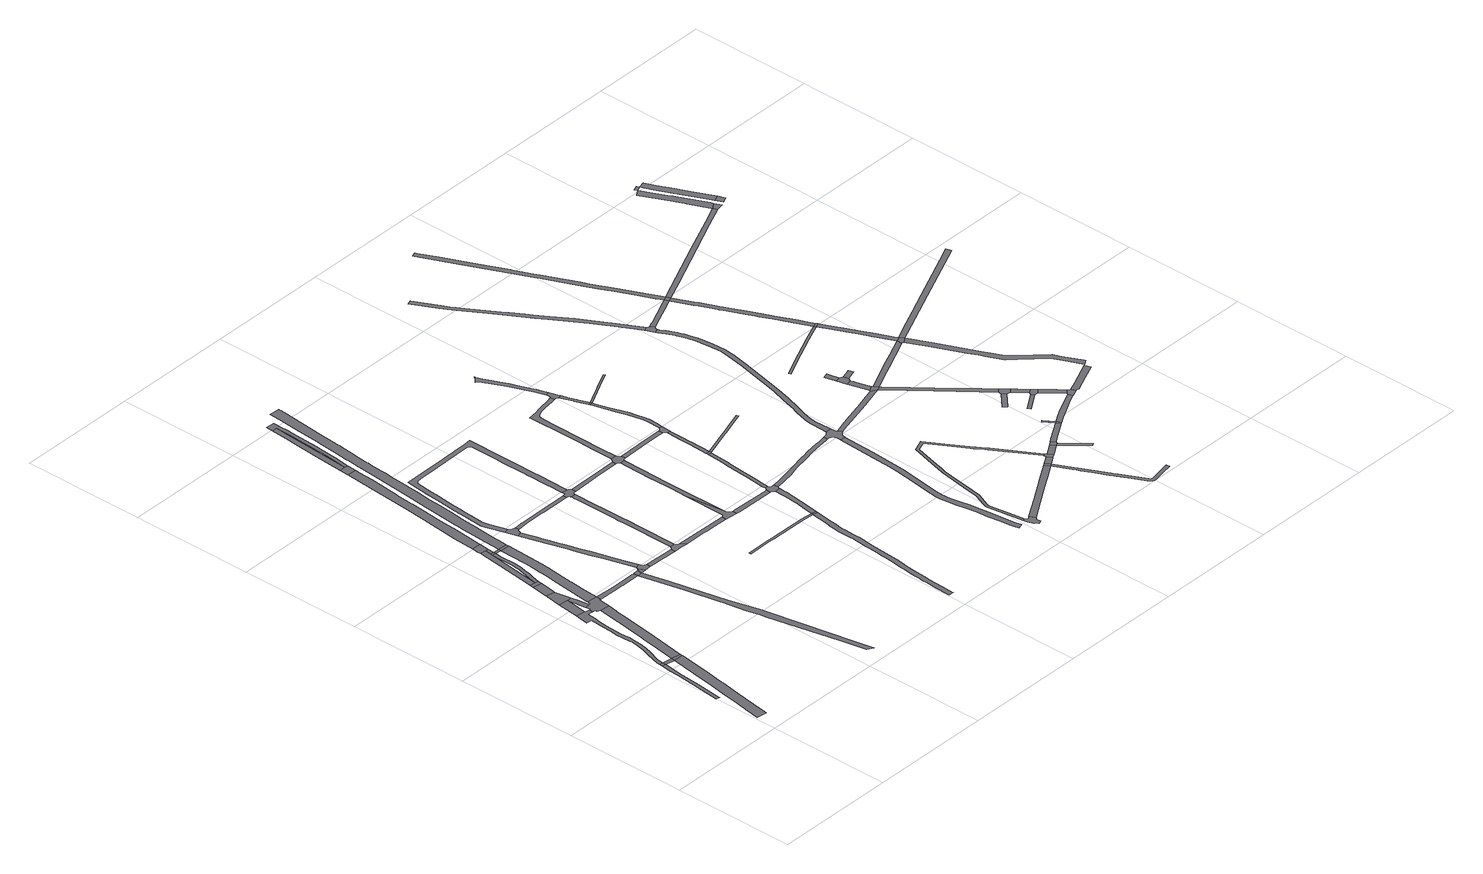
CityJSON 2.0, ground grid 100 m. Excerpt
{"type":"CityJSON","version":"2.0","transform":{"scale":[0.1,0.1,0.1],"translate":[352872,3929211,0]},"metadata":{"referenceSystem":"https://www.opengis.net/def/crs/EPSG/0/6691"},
"CityObjects":{
"road1":{"type":"Road","geometry":[{"type":"MultiSurface","lod":"1","boundaries":[[[0,1,2,3,4,5,6,7,8,9,10]]]}]},
"road2":{"type":"Road","attributes":{"RoadStructureAttribute.sectionType":"1"},"geometry":[{"type":"MultiSurface","lod":"1","boundaries":[[[11,12,13,14,15,16,17,18,19,20,21,22,23,24,25,26,27,28,29]]]}]},
"road3":{"type":"Road","geometry":[{"type":"MultiSurface","lod":"1","boundaries":[[[30,0,10,31]]]}]},
"road4":{"type":"Road","geometry":[{"type":"MultiSurface","lod":"1","boundaries":[[[32,33,34,31,10,35,36,29]]]}]},
"road5":{"type":"Road","geometry":[{"type":"MultiSurface","lod":"1","boundaries":[[[28,37,32,29]]]}]},
"road6":{"type":"Road","attributes":{"RoadStructureAttribute.sectionType":"1"},"geometry":[{"type":"MultiSurface","lod":"1","boundaries":[[[38,39,40,41,42,43,44,45,46,47,48,49,50,51,52,53,54,55,30,31,56,57,58,59,60,61,62,63,64,65,66,67,68]]]}]},
"road7":{"type":"Road","attributes":{"RoadStructureAttribute.sectionType":"1"},"geometry":[{"type":"MultiSurface","lod":"1","boundaries":[[[69,70,71,72,73,74,75,76,77,32,37,78,79,80,81,82,83,84,85,86,87,88,89]]]}]},
"road8":{"type":"Road","geometry":[{"type":"MultiSurface","lod":"1","boundaries":[[[90,41,40,91,92]]]}]},
"road9":{"type":"Road","geometry":[{"type":"MultiSurface","lod":"1","boundaries":[[[93,94,95,96,97,98,99,90,92]]]}]},
"road10":{"type":"Road","geometry":[{"type":"MultiSurface","lod":"1","boundaries":[[[100,101,102,103,104,105,106,107,93,92]]]}]},
"road11":{"type":"Road","geometry":[{"type":"MultiSurface","lod":"1","boundaries":[[[108,109,69,89,110,111,112,113,114,115,116,117,105,104,118,38,68]]]}]},
"road12":{"type":"Road","attributes":{"RoadStructureAttribute.sectionType":"1"},"geometry":[{"type":"MultiSurface","lod":"1","boundaries":[[[97,96,119,120,121,122]]]}]},
"road13":{"type":"Road","geometry":[{"type":"MultiSurface","lod":"1","boundaries":[[[121,123,124,125,126,127,122]]]}]},
"road14":{"type":"Road","attributes":{"RoadStructureAttribute.sectionType":"1"},"geometry":[{"type":"MultiSurface","lod":"1","boundaries":[[[128,129,127,126,130,131]]]}]},
"road15":{"type":"Road","geometry":[{"type":"MultiSurface","lod":"1","boundaries":[[[132,133,134,135,136,137,138,139,140,124,123,141,142,143,144,145,146,147,148,149]]]}]},
"road16":{"type":"Road","attributes":{"RoadStructureAttribute.sectionType":"1"},"geometry":[{"type":"MultiSurface","lod":"1","boundaries":[[[113,150,151,152,153,154,155,156,157,158,159,160,161,162,163,164,165,166,167,168,169,114]]]}]},
"road17":{"type":"Road","attributes":{"RoadStructureAttribute.sectionType":"1"},"geometry":[{"type":"MultiSurface","lod":"1","boundaries":[[[170,171,172,173,174,175,176,177,178,113,112]]]}]},
"road18":{"type":"Road","geometry":[{"type":"MultiSurface","lod":"1","boundaries":[[[148,179,180,149]]]}]},
"road19":{"type":"Road","attributes":{"RoadStructureAttribute.sectionType":"1"}},
"road20":{"type":"Road","geometry":[{"type":"MultiSurface","lod":"1","boundaries":[[[181,180,179,182,183,184,131]]]}]},
"road21":{"type":"Road","geometry":[{"type":"MultiSurface","lod":"1","boundaries":[[[183,185,186,187,128,184]]]}]},
"road22":{"type":"Road","geometry":[{"type":"MultiSurface","lod":"1","boundaries":[[[148,188,159,189,190,179]]]}]},
"road23":{"type":"Road","geometry":[{"type":"MultiSurface","lod":"1","boundaries":[[[189,159,158,191]]]}]},
"road24":{"type":"Road","attributes":{"RoadStructureAttribute.sectionType":"1"},"geometry":[{"type":"MultiSurface","lod":"1","boundaries":[[[192,193,194,195,196,197,198,199,200,201,202,203,204,205,206,207,208,209,210,211,212,192,213,214,215]]]}]},
"road25":{"type":"Road","geometry":[{"type":"MultiSurface","lod":"1","boundaries":[[[216,175,174,193,192,215]]]}]},
"road26":{"type":"Road","attributes":{"RoadStructureAttribute.sectionType":"1"},"geometry":[{"type":"MultiSurface","lod":"1","boundaries":[[[185,217,218,219,220,221,222,223,224,225,226,227,228,229,230,231,232,233,234,235,236,237,238,239,186]]]}]},
"road27":{"type":"Road","attributes":{"RoadStructureAttribute.sectionType":"1"},"geometry":[{"type":"MultiSurface","lod":"1","boundaries":[[[240,241,242,243,244,245,246,247,248,249,250,251,252,253,254,255,256,257,258,259,260,261]]]}]},
"road28":{"type":"Road","geometry":[{"type":"MultiSurface","lod":"1","boundaries":[[[262,214,213,263,264,265,247,246]]]}]},
"road29":{"type":"Road","geometry":[{"type":"MultiSurface","lod":"1","boundaries":[[[266,267,268,240,261,269,270,271,272]]]}]},
"road30":{"type":"Road","attributes":{"RoadStructureAttribute.sectionType":"1"},"geometry":[{"type":"MultiSurface","lod":"1","boundaries":[[[263,273,274,275,276,277,278,264]]]}]},
"road31":{"type":"Road","geometry":[{"type":"MultiSurface","lod":"1","boundaries":[[[279,234,233,280,281,282]]]}]},
"road32":{"type":"Road","attributes":{"RoadStructureAttribute.sectionType":"1"},"geometry":[{"type":"MultiSurface","lod":"1","boundaries":[[[283,284,285,286,287,288,289,290,291,292,293,294,295,296,297,298,299,300,301,302,303,304,189,191,305,306,307,308,309,310,311,312,313,314,315,316,317,318,319,320,321,322,323,324,325,326,327,328,329,330,331,332,333,334,335,336,337,338,339,340,341,342,343,344,345]]]}]},
"road33":{"type":"Road","attributes":{"RoadStructureAttribute.sectionType":"1"},"geometry":[{"type":"MultiSurface","lod":"1","boundaries":[[[271,346,347,348,349,350,351,352,353,354,355,356,357,272]]]}]},
"road34":{"type":"Road","attributes":{"RoadStructureAttribute.sectionType":"1"},"geometry":[{"type":"MultiSurface","lod":"1","boundaries":[[[358,359,360,361,362,279,282,363,364,365,366,367]]]}]},
"road35":{"type":"Road","geometry":[{"type":"MultiSurface","lod":"1","boundaries":[[[368,369,370,371,372,373,374,375,376,377,378,278,277,379,380,381,382]]]}]},
"road36":{"type":"Road","attributes":{"RoadStructureAttribute.sectionType":"1"},"geometry":[{"type":"MultiSurface","lod":"1","boundaries":[[[383,384,385,386,387,388,389,390,391,392,281,280,393,394,395,396,397,398,399,400,401,402,403,358,367]]]}]},
"road37":{"type":"Road","attributes":{"RoadStructureAttribute.sectionType":"1"},"geometry":[{"type":"MultiSurface","lod":"1","boundaries":[[[404,405,406,407,408,409,410,411,412,413,414,415,416,417,418,419,420,421,422,423,424,425,426,427,428,429,430,431,432,433,434,435,436,437,438,439,440,441,442,443,444,445,446,447,448,449,450,451,452,453,454,455,268,267]]]}]},
"road38":{"type":"Road","attributes":{"RoadStructureAttribute.sectionType":"1"},"geometry":[{"type":"MultiSurface","lod":"1","boundaries":[[[456,457,458,459,460,461,462,463,464,465,466,467,468,469,470,374,373]]]}]},
"road39":{"type":"Road","attributes":{"RoadStructureAttribute.sectionType":"1"},"geometry":[{"type":"MultiSurface","lod":"1","boundaries":[[[471,472,368,382,473,474,475,476]]]}]},
"road40":{"type":"Road","geometry":[{"type":"MultiSurface","lod":"1","boundaries":[[[477,432,431,478,479,480,352,351,481,482,483,484,464,463,485,486,487,488,489,490,491,492]]]}]},
"road41":{"type":"Road","attributes":{"RoadStructureAttribute.sectionType":"1"},"geometry":[{"type":"MultiSurface","lod":"1","boundaries":[[[493,494,495,496,497,498,499,500,501,502,503,504,505,506]]]}]},
"road42":{"type":"Road","attributes":{"RoadStructureAttribute.sectionType":"1"},"geometry":[{"type":"MultiSurface","lod":"1","boundaries":[[[507,508,509,510,511,512,513,514,515,516,517,518,519,520,521,522,523,524,525,526,527,528,529,530,531,532,533,534,535,536,537,538,539,540,541,542,543,544,545,546,547,548,549,550,551,552,553,554,555,556,557,558,559,560,561,562,563,564,565,566,567,568,569,570,571,572,573,574,575,506]]]}]},
"road43":{"type":"Road","attributes":{"RoadStructureAttribute.sectionType":"1"},"geometry":[{"type":"MultiSurface","lod":"1","boundaries":[[[576,577,492,491,578,579,580,581]]]}]},
"road44":{"type":"Road","geometry":[{"type":"MultiSurface","lod":"1","boundaries":[[[582,583,584,585,586,587,588,471,476,589,590,591,592,593,594,595]]]}]},
"road45":{"type":"Road","attributes":{"RoadStructureAttribute.sectionType":"1"},"geometry":[{"type":"MultiSurface","lod":"1","boundaries":[[[596,597,598,599,600,601,584,583,602,603,604,605,606]]]}]},
"road46":{"type":"Road","attributes":{"RoadStructureAttribute.sectionType":"1"},"geometry":[{"type":"MultiSurface","lod":"1","boundaries":[[[607,608,609,610,611,612,613,591,590]]]}]},
"road47":{"type":"Road","geometry":[{"type":"MultiSurface","lod":"1","boundaries":[[[575,614,493,506]]]}]},
"road48":{"type":"Road","geometry":[{"type":"MultiSurface","lod":"1","boundaries":[[[580,615,616,617,618,596,606,619,620,621,622,623,624,625,626,627,581]]]}]},
"road49":{"type":"Road","attributes":{"RoadStructureAttribute.sectionType":"1"},"geometry":[{"type":"MultiSurface","lod":"1","boundaries":[[[628,629,630,631,632,633,634,635,636,637,638,639,640,493,614]]]}]},
"road50":{"type":"Road","geometry":[{"type":"MultiSurface","lod":"1","boundaries":[[[641,642,643,610,609,644,633,632,645,646,647,648,649,650,651,652]]]}]},
"road51":{"type":"Road","attributes":{"RoadStructureAttribute.sectionType":"1"},"geometry":[{"type":"MultiSurface","lod":"1","boundaries":[[[653,654,655,656,657,658,659,660,661,662,663,664,665,666,667,668,669,670,641,652]]]}]},
"road52":{"type":"Road","attributes":{"RoadStructureAttribute.sectionType":"1"},"geometry":[{"type":"MultiSurface","lod":"1","boundaries":[[[671,672,673,674,675,676,677,678,623,622]]]}]},
"road53":{"type":"Road","attributes":{"RoadStructureAttribute.sectionType":"1"},"geometry":[{"type":"MultiSurface","lod":"1","boundaries":[[[679,680,681,682,683,684,685,686,687,688,689,690,691,692,693,694,627,626,695,696,697,698,699,700,701,702,703,704,705,706,707,708]]]}]},
"road54":{"type":"Road","geometry":[{"type":"MultiSurface","lod":"1","boundaries":[[[709,710,711,662,661,712]]]}]},
"road55":{"type":"Road","attributes":{"RoadStructureAttribute.sectionType":"1"},"geometry":[{"type":"MultiSurface","lod":"1","boundaries":[[[713,714,715,716,710,709,717,718,719,720,721,722,723]]]}]},
"road56":{"type":"Road","geometry":[{"type":"MultiSurface","lod":"1","boundaries":[[[724,725,726,713,723,727,728,729,730,731,677,676]]]}]},
"road57":{"type":"Road","attributes":{"RoadStructureAttribute.sectionType":"1"},"geometry":[{"type":"MultiSurface","lod":"1","boundaries":[[[732,733,734,735,736,737,738,739,740,741,742,743,744,745,746,747,748,749,750,751,752,753]]]}]},
"road58":{"type":"Road","attributes":{"RoadStructureAttribute.sectionType":"1"},"geometry":[{"type":"MultiSurface","lod":"1","boundaries":[[[754,755,756,757,758,759,760,761,762,763,764,647,646,765,766,767,768,769,770,771,772,773,774,775,776]]]}]},
"road59":{"type":"Road","attributes":{"RoadStructureAttribute.sectionType":"1"},"geometry":[{"type":"MultiSurface","lod":"1","boundaries":[[[777,778,779,780,781,782,783,729,728,784,785,786,787,788,789,790,791,792,793,794,795]]]}]},
"road60":{"type":"Road","geometry":[{"type":"MultiSurface","lod":"1","boundaries":[[[752,796,797,798,679,708,799,800,801,802,803,804,753]]]}]},
"road61":{"type":"Road","geometry":[{"type":"MultiSurface","lod":"1","boundaries":[[[805,806,807,808,809,810,811,812,813,814,815,816,817,818,819,820,821,822]]]}]},
"road62":{"type":"Road","attributes":{"RoadStructureAttribute.sectionType":"1"},"geometry":[{"type":"MultiSurface","lod":"1","boundaries":[[[823,824,825,826,827,828,829,830,831,832,802,801]]]}]},
"road63":{"type":"Road","geometry":[{"type":"MultiSurface","lod":"1","boundaries":[[[795,828,827,777]]]}]},
"road64":{"type":"Road","attributes":{"RoadStructureAttribute.sectionType":"1"},"geometry":[{"type":"MultiSurface","lod":"1","boundaries":[[[712,833,834,835,836,837,838,839,840,841,709]]]}]},
"road65":{"type":"Road","attributes":{"RoadStructureAttribute.sectionType":"1"},"geometry":[{"type":"MultiSurface","lod":"1","boundaries":[[[842,843,844,845,846,847,848,849,850,851,852,853,854,855,856,857,858,859,860,861,862,863,864,865,866,867,868,869,870,871,872,873,874,875,876,877,878,879,880,881,882,883,884,885,886]]]}]},
"road66":{"type":"Road","attributes":{"RoadStructureAttribute.sectionType":"1"},"geometry":[{"type":"MultiSurface","lod":"1","boundaries":[[[795,887,888,889,890,891,892,893,894,895,896,897,828]]]}]},
"road67":{"type":"Road","attributes":{"RoadStructureAttribute.sectionType":"1"},"geometry":[{"type":"MultiSurface","lod":"1","boundaries":[[[898,899,900,901,902,811,810,903,904,905,906,907]]]}]},
"road68":{"type":"Road","geometry":[{"type":"MultiSurface","lod":"1","boundaries":[[[908,909,910,911,912,913,914,915,916,917,918,919,920,921,922,776,775,923,924,925,926,927,928,842,886]]]}]},
"road69":{"type":"Road","attributes":{"RoadStructureAttribute.sectionType":"1"},"geometry":[{"type":"MultiSurface","lod":"1","boundaries":[[[929,930,931,932,933,934,935,936,937,938,939,940,941,942,943,944,945,946,817,816,947,948,949,950,951,952,953,954,955,956,957,958,959,960,961,962,963,964,965,966,967,968]]]}]},
"road70":{"type":"Road","geometry":[{"type":"MultiSurface","lod":"1","boundaries":[[[969,898,907,970]]]}]},
"road71":{"type":"Road","attributes":{"RoadStructureAttribute.sectionType":"1"},"geometry":[{"type":"MultiSurface","lod":"1","boundaries":[[[971,972,973,974,975,976,911,910,977,978,979,980,981,982]]]}]},
"road72":{"type":"Road","attributes":{"RoadStructureAttribute.sectionType":"1"},"geometry":[{"type":"MultiSurface","lod":"1","boundaries":[[[983,984,969,970,985,986]]]}]},
"road73":{"type":"Road","attributes":{"RoadStructureAttribute.sectionType":"1"},"geometry":[{"type":"MultiSurface","lod":"1","boundaries":[[[987,988,989,990,991,992,993,994,995,996,997,998,999,1000,1001,1002,1003,1004,1005,1006,1007,1008,1009,1010,915,914,1011,1012,1013,1014,1015,1016,1017,1018,1019,1020,1021,1022,1023,1024,1025,1026,1027,1028,1029,1030,1031,1032,1033,1034,1035,1036,1037]]]}]},
"road74":{"type":"Road","geometry":[{"type":"MultiSurface","lod":"1","boundaries":[[[967,1038,1039,1040,983,986,1041,1042,1043,968]]]}]},
"road75":{"type":"Road","attributes":{"RoadStructureAttribute.sectionType":"1"},"geometry":[{"type":"MultiSurface","lod":"1","boundaries":[[[1044,1045,1046,1047,1048,1049,1050,1051,1052,1053,1054,1055,1056,1057,1058,1059,1060,1061,1062,1063,1064,1065,1066,1067,1068,1069,1070,1071,1072,1073,1074,1075]]]}]},
"road76":{"type":"Road","attributes":{"RoadStructureAttribute.sectionType":"1"},"geometry":[{"type":"MultiSurface","lod":"1","boundaries":[[[1076,1077,1078,1079,1080,1081,1082,1083,1084,1085,1086,1087,1088,1089,1090,1091,1092,1093,1094,1095,1096,1097,1098,1099,1100,1101,1102,1103,1104,1105,1106,970,907]]]}]},
"road77":{"type":"Road","attributes":{"RoadStructureAttribute.sectionType":"1"},"geometry":[{"type":"MultiSurface","lod":"1","boundaries":[[[1043,1042,1107,1108,1109]]]}]},
"road78":{"type":"Road","geometry":[{"type":"MultiSurface","lod":"1","boundaries":[[[1108,1110,1111,1112,1113,1114,1109]]]}]},
"road79":{"type":"Road","attributes":{"RoadStructureAttribute.sectionType":"1"},"geometry":[{"type":"MultiSurface","lod":"1","boundaries":[[[1115,1116,1117,1118,1110,1108]]]}]},
"road80":{"type":"Road","attributes":{"RoadStructureAttribute.sectionType":"1"},"geometry":[{"type":"MultiSurface","lod":"1","boundaries":[[[1119,1120,1121,1122,1123,1124,1125,1126]]]}]},
"road81":{"type":"Road","geometry":[{"type":"MultiSurface","lod":"1","boundaries":[[[982,1127,1128,1123,1122,971]]]}]},
"road82":{"type":"Road","attributes":{"RoadStructureAttribute.sectionType":"1"},"geometry":[{"type":"MultiSurface","lod":"1","boundaries":[[[1129,1130,1131,1132]]]}]},
"road83":{"type":"Road","geometry":[{"type":"MultiSurface","lod":"1","boundaries":[[[1133,1132,1131,1119,1126,1134]]]}]},
"road84":{"type":"Road","geometry":[{"type":"MultiSurface","lod":"1","boundaries":[[[1036,1135,1136,1137,1138,1139,1140,1141,1142,1044,1075,1037]]]}]},
"road85":{"type":"Road","attributes":{"RoadStructureAttribute.sectionType":"1"},"geometry":[{"type":"MultiSurface","lod":"1","boundaries":[[[1143,1144,1145,1146,1114,1113]]]}]},
"road86":{"type":"Road","geometry":[{"type":"MultiSurface","lod":"1","boundaries":[[[1147,1148,1149,1133,1134]]]}]},
"road87":{"type":"Road","geometry":[{"type":"MultiSurface","lod":"1","boundaries":[[[1150,1151,1152,1153,1145]]]}]},
"road88":{"type":"Road","geometry":[{"type":"MultiSurface","lod":"1","boundaries":[[[1150,1145,1144,1154]]]}]},
"road89":{"type":"Road","attributes":{"RoadStructureAttribute.sectionType":"1"},"geometry":[{"type":"MultiSurface","lod":"1","boundaries":[[[1155,1156,1157,1158,1159,1160,1161,1162,1163,1164,1165,1166,1167,1168,1169,1170,1171,1127,982]]]}]},
"road90":{"type":"Road","attributes":{"RoadStructureAttribute.sectionType":"1"},"geometry":[{"type":"MultiSurface","lod":"1","boundaries":[[[1172,1173,1174,1175,1176,1139,1138,1177,1178,1179,1180,1181,1182]]]}]},
"road91":{"type":"Road","attributes":{"RoadStructureAttribute.sectionType":"1"},"geometry":[{"type":"MultiSurface","lod":"1","boundaries":[[[1183,1184,1185,1186,1187,1188,1189,1190,1191,1192]]]}]},
"road92":{"type":"Road","geometry":[{"type":"MultiSurface","lod":"1","boundaries":[[[1193,1194,1195,1196]]]}]},
"road93":{"type":"Road","attributes":{"RoadStructureAttribute.sectionType":"1"},"geometry":[{"type":"MultiSurface","lod":"1","boundaries":[[[1197,1198,1199,1200,1201,1202,1203,1204,1205,1206,1207,1208,1209,1210,1211,1212,1213,1214,1215,1216,1217,1218,1219,1220,1221,1222,1223,1224,1225,1226,1182]]]}]},
"road94":{"type":"Road","attributes":{"RoadStructureAttribute.sectionType":"1"},"geometry":[{"type":"MultiSurface","lod":"1","boundaries":[[[1227,1228,1229,1230,1231,1232,1233,1234,1235,1128,1127]]]}]},
"road95":{"type":"Road","geometry":[{"type":"MultiSurface","lod":"1","boundaries":[[[1236,1237,1238,1239]]]}]},
"road96":{"type":"Road","attributes":{"RoadStructureAttribute.sectionType":"1"},"geometry":[{"type":"MultiSurface","lod":"1","boundaries":[[[1240,1241,1242,1243,1244,1245,1246,1247,1248,1249,1150,1154]]]}]},
"road97":{"type":"Road","geometry":[{"type":"MultiSurface","lod":"1","boundaries":[[[1250,1251,1252,1163,1162,1193,1196]]]}]},
"road98":{"type":"Road","geometry":[{"type":"MultiSurface","lod":"1","boundaries":[[[1181,1253,1197,1182]]]}]},
"road99":{"type":"Road","attributes":{"RoadStructureAttribute.sectionType":"1"},"geometry":[{"type":"MultiSurface","lod":"1","boundaries":[[[1254,1255,1256,1257,1251,1250,1258,1259]]]}]},
"road100":{"type":"Road","geometry":[{"type":"MultiSurface","lod":"1","boundaries":[[[1238,1260,1261,1254,1259,1239]]]}]},
"road101":{"type":"Road","attributes":{"RoadStructureAttribute.sectionType":"1"},"geometry":[{"type":"MultiSurface","lod":"1","boundaries":[[[1262,1263,1264,1265,1266,1267,1268,1269,1270,1271,1272,1273,1253,1181,1274,1275,1276,1277,1278,1279,1280,1281,1282,1283,1284,1285,1183]]]}]},
"road102":{"type":"Road","attributes":{"RoadStructureAttribute.sectionType":"1"},"geometry":[{"type":"MultiSurface","lod":"1","boundaries":[[[1260,1286,1287,1288,1289,1290,1291,1292,1293,1294,1295,1261]]]}]},
"road103":{"type":"Road","geometry":[{"type":"MultiSurface","lod":"1","boundaries":[[[1290,1289,1296,1297,1245,1244,1298,1299]]]}]},
"road104":{"type":"Road","geometry":[{"type":"MultiSurface","lod":"1","boundaries":[[[1192,1300,1262,1183]]]}]},
"road105":{"type":"Road","attributes":{"RoadStructureAttribute.sectionType":"1"},"geometry":[{"type":"MultiSurface","lod":"1","boundaries":[[[1301,1302,1303,1304,1305,1231,1306,1307,1308,1309,1310,1311,1312,1313,1300,1192]]]}]},
"road106":{"type":"Road","geometry":[{"type":"MultiSurface","lod":"1","boundaries":[[[1314,1306,1231,1230,1315,1316,1317]]]}]},
"road107":{"type":"Road","attributes":{"RoadStructureAttribute.sectionType":"1"},"geometry":[{"type":"MultiSurface","lod":"1","boundaries":[[[1318,1299,1298,1319,1320,1321,1322,1323,1324]]]}]},
"road108":{"type":"Road","attributes":{"RoadStructureAttribute.sectionType":"1"},"geometry":[{"type":"MultiSurface","lod":"1","boundaries":[[[1325,1326,1327,1328,1329,1330,1331,1332,1333,1334,1335,1336,1337,1338,1339,1340,1341,1342,1343,1344,1345,1346,1347,1348,1314,1317]]]}]},
"road109":{"type":"Road","attributes":{"RoadStructureAttribute.sectionType":"1"},"geometry":[{"type":"MultiSurface","lod":"1","boundaries":[[[1349,1350,1351,1197,1253,1352,1353,1354,1355]]]}]},
"road110":{"type":"Road","attributes":{"RoadStructureAttribute.sectionType":"1"},"geometry":[{"type":"MultiSurface","lod":"1","boundaries":[[[1314,1356,1357,1358,1359,1360,1361,1362,1363,1364,1365,1306]]]}]},
"road111":{"type":"Road","attributes":{"RoadStructureAttribute.sectionType":"1"},"geometry":[{"type":"MultiSurface","lod":"1","boundaries":[[[1366,1367,1368,1369,1370,1371,1349,1372,1373,1374,1375,1376,1377,1378]]]}]},
"road112":{"type":"Road","geometry":[{"type":"MultiSurface","lod":"1","boundaries":[[[1379,1372,1349,1355]]]}]},
"road113":{"type":"Road","attributes":{"RoadStructureAttribute.sectionType":"1"},"geometry":[{"type":"MultiSurface","lod":"1","boundaries":[[[1380,1381,1382,1383,1384,1385,1386,1387,1388,1389,1390,1391,1392,1393,1394,1395,1396,1381,1397,1398,1399,1378]]]}]},
"road114":{"type":"Road","geometry":[{"type":"MultiSurface","lod":"1","boundaries":[[[1400,1388,1387,1401,1402,1403]]]}]}
},
"vertices":[
[55,1080,0],[47,1004,0],[40,923,0],[24,727,0],[3,536,0],[30,530,0],[32,545,0],[53,746,0],[68,936,0],[75,1003,0],[84,1077,0],
[131,858,0],[101,663,0],[76,509,0],[57,383,0],[49,336,0],[48,330,0],[44,302,0],[24,177,0],[104,165,0],[107,188,0],[127,307,0],[154,476,0],[166,550,0],[167,554,0],[177,611,0],[185,665,0],[207,816,0],[243,1061,0],[164,1061,0],
[58,1107,0],[85,1104,0],
[168,1093,0],[142,1097,0],[130,1098,0],[125,1069,0],[138,1066,0],
[246,1082,0],
[232,1908,0],[215,1912,0],[193,1917,0],[117,1928,0],[112,1897,0],[102,1822,0],[149,1816,0],[138,1697,0],[133,1633,0],[128,1560,0],[128,1513,0],[134,1445,0],[134,1440,0],[128,1377,0],[113,1307,0],[95,1249,0],[71,1173,0],[61,1135,0],[97,1169,0],[124,1249,0],[143,1310,0],[155,1372,0],[162,1442,0],[161,1473,0],[156,1556,0],[165,1694,0],[174,1777,0],[179,1812,0],[188,1882,0],[213,1879,0],[228,1877,0],
[281,1848,0],[267,1753,0],[242,1576,0],[237,1545,0],[230,1497,0],[225,1460,0],[210,1360,0],[193,1248,0],[192,1248,0],[287,1358,0],[288,1366,0],[297,1429,0],[304,1475,0],[313,1537,0],[313,1539,0],[322,1597,0],[325,1621,0],[336,1698,0],[341,1733,0],[345,1761,0],[357,1837,0],
[142,2108,0],[196,1941,0],[217,2097,0],
[256,2104,0],[251,2135,0],[236,2221,0],[234,2231,0],[161,2247,0],[160,2233,0],[150,2162,0],
[224,2052,0],[228,2023,0],[233,1994,0],[234,1985,0],[239,1950,0],[281,1957,0],[272,2012,0],[267,2040,0],
[252,1874,0],[255,1856,0],[372,1937,0],[372,1938,0],[380,1938,0],[383,1975,0],[297,1984,0],[295,1960,0],[290,1955,0],[286,1954,0],[245,1914,0],
[240,2275,0],[249,2349,0],[253,2371,0],[181,2382,0],
[258,2404,0],[230,2407,0],[228,2407,0],[227,2407,0],[184,2413,0],
[246,2928,0],[196,2510,0],[253,2609,0],[294,2923,0],
[284,2800,0],[284,2746,0],[285,2672,0],[280,2621,0],[278,2597,0],[274,2580,0],[266,2545,0],[257,2514,0],[244,2470,0],[273,2468,0],[286,2515,0],[293,2541,0],[304,2592,0],[306,2606,0],[312,2669,0],[310,2794,0],[316,2848,0],[288,2850,0],
[392,2098,0],[402,2226,0],[402,2230,0],[422,2413,0],[424,2426,0],[425,2441,0],[432,2524,0],[432,2528,0],[443,2841,0],[366,2844,0],[364,2733,0],[361,2625,0],[358,2574,0],[354,2530,0],[349,2466,0],[343,2413,0],[336,2337,0],[314,2130,0],[310,2100,0],[303,2034,0],
[519,1935,0],[609,1933,0],[611,1933,0],[755,1933,0],[765,1933,0],[762,1969,0],[750,1968,0],[590,1969,0],[546,1970,0],
[316,2869,0],[290,2871,0],
[294,2922,0],[316,2879,0],[320,2920,0],[295,2922,0],
[329,3002,0],[252,3007,0],[249,2959,0],
[353,2845,0],[367,2866,0],[354,2867,0],
[443,2864,0],
[809,1935,0],[767,1926,0],[848,1564,0],[907,1289,0],[907,1285,0],[946,1084,0],[969,977,0],[977,938,0],[1050,596,0],[1104,353,0],[1104,352,0],[1142,149,0],[1192,123,0],[1160,290,0],[1159,291,0],[1086,686,0],[1026,989,0],[1022,1007,0],[957,1273,0],[934,1370,0],[854,1731,0],[854,1938,0],[827,1989,0],[814,1973,0],
[773,1970,0],
[330,3021,0],[338,3105,0],[347,3220,0],[348,3233,0],[357,3365,0],[362,3427,0],[373,3554,0],[384,3679,0],[385,3693,0],[396,3829,0],[397,3839,0],[405,3913,0],[414,3998,0],[422,4087,0],[426,4149,0],[429,4202,0],[431,4245,0],[356,4246,0],[340,4030,0],[312,3680,0],[296,3490,0],[264,3180,0],[254,3039,0],
[580,2873,0],[640,2666,0],[685,2510,0],[698,2466,0],[734,2342,0],[762,2249,0],[834,2005,0],[872,2016,0],[822,2185,0],[792,2289,0],[791,2294,0],[770,2367,0],[746,2449,0],[739,2472,0],[738,2475,0],[728,2511,0],[708,2579,0],[698,2613,0],[681,2674,0],[664,2733,0],[654,2768,0],[620,2884,0],
[833,2002,0],[907,1940,0],[910,1977,0],[879,1991,0],
[616,2958,0],[591,2976,0],[553,2969,0],[629,2917,0],[638,2918,0],[645,2920,0],[640,2953,0],
[951,1938,0],[1021,1936,0],[1084,1935,0],[1150,1933,0],[1158,1933,0],[1159,1968,0],
[362,4326,0],[434,4319,0],[409,4323,0],[408,4323,0],
[545,5050,0],[532,4876,0],[516,4677,0],[511,4623,0],[497,4473,0],[488,4374,0],[487,4369,0],[485,4338,0],[478,4257,0],[477,4245,0],[463,4086,0],[445,3885,0],[434,3762,0],[427,3679,0],[417,3564,0],[399,3363,0],[393,3289,0],[392,3270,0],[386,3205,0],[378,3107,0],[373,3005,0],[369,2907,0],[445,2904,0],[447,2946,0],[450,2998,0],[459,3100,0],[465,3166,0],[472,3252,0],[474,3278,0],[477,3303,0],[482,3359,0],[483,3374,0],[487,3417,0],[492,3476,0],[496,3524,0],[500,3571,0],[504,3622,0],[509,3678,0],[509,3680,0],[514,3732,0],[518,3782,0],[522,3829,0],[526,3871,0],[534,3981,0],[542,4061,0],[544,4107,0],[547,4150,0],[552,4211,0],[555,4237,0],[555,4244,0],[561,4310,0],[568,4375,0],[569,4383,0],[574,4431,0],[581,4528,0],[581,4530,0],[588,4608,0],[596,4715,0],[629,5078,0],[632,5113,0],[632,5116,0],[633,5131,0],[550,5137,0],
[675,2924,0],[711,2927,0],[732,2927,0],[891,2929,0],[909,2929,0],[1153,2929,0],[1151,2959,0],[906,2959,0],[891,2959,0],[742,2958,0],[709,2957,0],[671,2954,0],
[412,4994,0],[399,4829,0],[396,4787,0],[378,4554,0],[373,4488,0],[418,4486,0],[427,4624,0],[429,4655,0],[443,4848,0],[453,4991,0],
[1244,1969,0],[1238,1970,0],[1229,1975,0],[1224,1979,0],[1221,1985,0],[1219,1993,0],[1177,1991,0],[1173,1980,0],[1172,1977,0],[1170,1973,0],[1165,1969,0],[1191,1932,0],[1202,1932,0],[1235,1931,0],[1281,1931,0],
[454,4991,0],[452,4881,0],[446,4735,0],[446,4734,0],[439,4638,0],[437,4607,0],[434,4557,0],[425,4438,0],[424,4426,0],[423,4422,0],[453,4431,0],[455,4457,0],[468,4626,0],[469,4632,0],[475,4748,0],[481,4876,0],[483,4905,0],[481,5002,0],[482,5008,0],[484,5047,0],[416,5051,0],
[553,3116,0],[537,3174,0],[547,3285,0],[552,3346,0],[556,3383,0],[561,3448,0],[574,3592,0],[575,3599,0],[582,3677,0],[595,3815,0],[617,3834,0],[651,3835,0],[831,3839,0],[921,3841,0],[1155,3847,0],[1175,3827,0],[1175,3743,0],[1175,3670,0],[1175,3606,0],[1175,3539,0],[1175,3350,0],[1175,3338,0],[1175,3317,0],[1175,3258,0],[1175,3181,0],[1175,3117,0],[1175,3111,0],[1177,2995,0],[1224,2988,0],[1224,3150,0],[1224,3228,0],[1224,3317,0],[1224,3460,0],[1224,3468,0],[1224,3502,0],[1224,3626,0],[1224,3669,0],[1224,3733,0],[1224,3741,0],[1224,3888,0],[1175,3887,0],[937,3881,0],[804,3878,0],[600,3873,0],[560,3872,0],[541,3677,0],[529,3550,0],[517,3405,0],[512,3350,0],[508,3281,0],[500,3149,0],[511,3111,0],
[1219,2008,0],[1219,2310,0],[1219,2426,0],[1219,2475,0],[1219,2614,0],[1218,2765,0],[1218,2871,0],[1218,2908,0],[1178,2907,0],[1178,2871,0],[1178,2857,0],[1179,2510,0],[1179,2479,0],[1179,2426,0],[1179,2008,0],
[1686,1963,0],[1491,1965,0],[1455,1928,0],[1493,1928,0],[1575,1927,0],[1681,1925,0],
[1233,2979,0],[1178,2974,0],[1178,2967,0],[1168,2961,0],[1162,2928,0],[1168,2926,0],[1173,2920,0],[1176,2913,0],[1217,2915,0],[1218,2922,0],[1219,2924,0],[1221,2928,0],[1223,2929,0],[1225,2930,0],[1247,2930,0],[1246,2967,0],
[2127,1524,0],[2031,1531,0],[1902,1533,0],[1725,1536,0],[1676,1536,0],[1514,1536,0],[1483,1536,0],[1483,1518,0],[1515,1518,0],[1670,1518,0],[1725,1518,0],[1902,1515,0],[2030,1513,0],[2124,1506,0],
[2123,1495,0],[2115,1437,0],[2104,1376,0],[2100,1345,0],[2097,1324,0],[2092,1280,0],[2087,1244,0],[2086,1226,0],[2087,1171,0],[2086,1124,0],[2086,1109,0],[2086,1080,0],[2085,1076,0],[2083,1055,0],[2080,1012,0],[2078,989,0],[2075,959,0],[2074,932,0],[2070,875,0],[2066,818,0],[2064,788,0],[2061,765,0],[2056,714,0],[2055,709,0],[2049,660,0],[2049,659,0],[2046,630,0],[2042,599,0],[2034,539,0],[2034,536,0],[2031,487,0],[2028,441,0],[2027,427,0],[2026,406,0],[2025,373,0],[2023,346,0],[2022,322,0],[2021,310,0],[2019,267,0],[2019,257,0],[2016,204,0],[2015,175,0],[2014,155,0],[2055,154,0],[2055,162,0],[2059,253,0],[2063,334,0],[2066,379,0],[2069,434,0],[2073,512,0],[2074,536,0],[2085,614,0],[2091,654,0],[2097,713,0],[2104,781,0],[2116,955,0],[2120,996,0],[2126,1067,0],[2127,1075,0],[2128,1083,0],[2127,1120,0],[2128,1151,0],[2130,1209,0],[2129,1225,0],[2130,1239,0],[2136,1286,0],[2140,1315,0],[2146,1358,0],[2165,1501,0],
[1465,2970,0],[1247,2967,0],[1258,2931,0],[1465,2936,0],[1682,2942,0],[1684,2973,0],
[1748,2006,0],[1748,2007,0],[1709,2304,0],[1708,1985,0],[1705,1974,0],[1699,1967,0],[1694,1964,0],[1774,1915,0],[1784,1914,0],[1785,1954,0],[1771,1961,0],[1760,1972,0],[1753,1981,0],[1749,1997,0],
[1710,2922,0],[1710,2871,0],[1710,2762,0],[1710,2637,0],[1710,2608,0],[1709,2455,0],[1749,2455,0],[1749,2537,0],[1750,2637,0],[1750,2907,0],[1752,2921,0],
[1795,1914,0],[1812,1913,0],[2132,1909,0],[2132,1947,0],[2123,1946,0],[1806,1951,0],[1798,1951,0],
[2167,1518,0],
[1691,2941,0],[1698,2940,0],[1705,2935,0],[1708,2931,0],[1753,2927,0],[1757,2932,0],[1763,2935,0],[1778,2936,0],[1776,2974,0],[1772,2978,0],[1755,2995,0],[1754,3004,0],[1710,3002,0],
[2175,1574,0],[2181,1614,0],[2205,1828,0],[2206,1840,0],[2210,1894,0],[2163,1887,0],[2158,1754,0],[2156,1735,0],[2152,1699,0],[2150,1688,0],[2146,1657,0],[2137,1598,0],[2129,1541,0],
[2146,1967,0],[2143,1956,0],[2137,1949,0],[2143,1909,0],[2210,1902,0],[2217,1912,0],[2212,1948,0],[2199,1946,0],[2189,1946,0],[2182,1950,0],[2176,1958,0],[2175,1970,0],
[2173,1992,0],[2176,2030,0],[2179,2060,0],[2186,2134,0],[2193,2230,0],[2207,2354,0],[2208,2365,0],[2211,2420,0],[2218,2533,0],[2191,2534,0],[2183,2424,0],[2178,2356,0],[2178,2352,0],[2167,2231,0],[2159,2137,0],[2149,2032,0],[2146,1994,0],[2146,1991,0],
[1818,2939,0],[1961,2944,0],[1963,2944,0],[2094,2946,0],[2154,2945,0],[2179,2944,0],[2178,2980,0],[1961,2977,0],
[1981,3808,0],[1951,3800,0],[1843,3782,0],[1820,3778,0],[1792,3770,0],[1707,3759,0],[1707,3742,0],[1707,3718,0],[1707,3669,0],[1707,3664,0],[1707,3663,0],[1708,3625,0],[1708,3530,0],[1709,3308,0],[1710,3159,0],[1710,3112,0],[1750,3145,0],[1752,3306,0],[1755,3572,0],[1756,3663,0],[1760,3712,0],[1762,3716,0],[1765,3720,0],[1779,3731,0],[1802,3741,0],[1827,3749,0],[1868,3756,0],[1955,3770,0],[1961,3771,0],[1986,3774,0],
[2220,2553,0],[2192,2554,0],[2191,2540,0],[2230,2536,0],
[2201,2920,0],[2200,2909,0],[2198,2805,0],[2196,2712,0],[2223,2634,0],[2226,2722,0],[2226,2726,0],[2226,2816,0],[2227,2889,0],[2227,2908,0],[2228,2918,0],
[2186,2943,0],[2194,2937,0],[2199,2928,0],[2228,2924,0],[2233,3000,0],[2210,3000,0],[2189,2980,0],[2188,2980,0],
[2007,3913,0],[1995,3952,0],[1987,3972,0],[1943,4086,0],[1922,4142,0],[1902,4185,0],[1869,4255,0],[1842,4314,0],[1825,4363,0],[1825,4369,0],[1826,4373,0],[1811,4352,0],[1794,4336,0],[1779,4325,0],[1787,4324,0],[1792,4321,0],[1812,4292,0],[1814,4289,0],[1889,4127,0],[1961,3940,0],[1990,3856,0],[2022,3866,0],
[2828,2061,0],[2821,2060,0],[2785,2057,0],[2667,2039,0],[2614,2027,0],[2609,2026,0],[2604,2025,0],[2441,1990,0],[2292,1959,0],[2279,1958,0],[2230,1950,0],[2228,1914,0],[2291,1922,0],[2301,1924,0],[2307,1925,0],[2378,1940,0],[2473,1965,0],[2606,1993,0],[2684,2009,0],[2831,2030,0],[2852,2033,0],[2881,2038,0],[2876,2070,0],
[2101,3543,0],[2107,3525,0],[2110,3514,0],[2161,3344,0],[2182,3272,0],[2205,3157,0],[2212,3125,0],[2237,3040,0],[2238,3048,0],[2240,3128,0],[2236,3145,0],[2235,3151,0],[2218,3237,0],[2213,3258,0],[2209,3282,0],[2171,3405,0],[2166,3421,0],[2133,3532,0],[2127,3551,0],
[1993,3832,0],[1993,3823,0],[1989,3812,0],[2000,3776,0],[2010,3775,0],[2021,3767,0],[2050,3776,0],[2047,3785,0],[2026,3853,0],
[3101,294,0],[3102,303,0],[3104,309,0],[3107,311,0],[3111,310,0],[3119,324,0],[3093,367,0],[3075,355,0],[3070,356,0],[3063,359,0],[3059,364,0],[3055,371,0],[3034,368,0],[3039,332,0],[3057,288,0],[3062,291,0],[3078,258,0],[3105,271,0],
[2034,3730,0],[2060,3662,0],[2061,3659,0],[2086,3593,0],[2097,3557,0],[2122,3564,0],[2092,3652,0],[2090,3659,0],[2089,3663,0],[2070,3712,0],
[2456,2611,0],[2469,2615,0],[2538,2638,0],[2681,2684,0],[2673,2701,0],[2532,2655,0],[2463,2633,0],[2445,2627,0],[2229,2556,0],
[2930,1961,0],[2927,1917,0],[2918,1691,0],[2908,1492,0],[2901,1413,0],[2891,1328,0],[2876,1217,0],[2873,1201,0],[2853,1063,0],[2849,1018,0],[2849,989,0],[2849,982,0],[2850,948,0],[2855,905,0],[2867,843,0],[2885,758,0],[2897,677,0],[2907,578,0],[2919,484,0],[2934,389,0],[2938,366,0],[2947,327,0],[2991,343,0],[2985,359,0],[2978,395,0],[2975,417,0],[2963,490,0],[2952,583,0],[2942,682,0],[2929,765,0],[2911,852,0],[2900,912,0],[2895,952,0],[2894,979,0],[2894,982,0],[2894,1016,0],[2897,1058,0],[2920,1210,0],[2921,1220,0],[2936,1322,0],[2946,1409,0],[2953,1489,0],[2963,1689,0],[2972,1915,0],[2974,1958,0],
[2190,3582,0],[2315,3645,0],[2338,3656,0],[2440,3707,0],[2433,3719,0],[2308,3657,0],[2307,3656,0],[2273,3639,0],[2185,3595,0],[2142,3574,0],[2138,3572,0],
[3626,700,0],[3468,601,0],[3409,564,0],[3337,519,0],[3278,483,0],[3274,421,0],[3403,502,0],[3492,557,0],[3541,588,0],[3653,657,0],
[2982,1992,0],[3003,2010,0],[3014,2019,0],[2998,2051,0],[2987,2047,0],[2987,2060,0],[2986,2101,0],[2934,2100,0],[2929,2092,0],[2922,2087,0],[2910,2078,0],[2908,2077,0],[2899,2075,0],[2892,2073,0],[2887,2072,0],[2894,2036,0],[2910,2032,0],[2922,2021,0],[2928,2009,0],[2931,1993,0],[2931,1975,0],
[3534,1123,0],[3522,1144,0],[3482,1201,0],[3477,1209,0],[3369,1390,0],[3284,1532,0],[3185,1492,0],[3133,1301,0],[3110,1213,0],[3100,1172,0],[3063,942,0],[3042,808,0],[2996,700,0],[2992,687,0],[2989,674,0],[2987,662,0],[2987,656,0],[3016,476,0],[3034,502,0],[3009,658,0],[3009,665,0],[3010,673,0],[3012,682,0],[3063,802,0],[3084,937,0],[3085,940,0],[3096,1013,0],[3121,1168,0],[3131,1208,0],[3159,1310,0],[3204,1476,0],[3275,1505,0],[3348,1382,0],[3447,1216,0],[3458,1198,0],[3470,1180,0],[3503,1132,0],[3515,1112,0],[3716,779,0],[3735,790,0],
[3649,714,0],[3675,673,0],
[3508,2197,0],[3370,2156,0],[3358,2153,0],[3347,2150,0],[3191,2107,0],[3102,2082,0],[3030,2023,0],[3041,2026,0],[3358,2111,0],[3368,2113,0],[3382,2117,0],[3553,2166,0],
[3714,755,0],[3678,732,0],[3732,709,0],[3740,714,0],
[3069,3770,0],[3082,3742,0],[3084,3739,0],[3122,3656,0],[3126,3647,0],[3139,3612,0],[3151,3569,0],[3168,3494,0],[3172,3458,0],[3178,3401,0],[3185,3290,0],[3175,3205,0],[3150,3075,0],[3096,2832,0],[3066,2695,0],[3032,2580,0],[2993,2448,0],[2991,2443,0],[2973,2391,0],[2966,2368,0],[2951,2306,0],[2941,2251,0],[2937,2132,0],[2935,2104,0],[2985,2130,0],[2979,2245,0],[2989,2299,0],[2995,2322,0],[3009,2378,0],[3029,2436,0],[3034,2455,0],[3066,2559,0],[3069,2569,0],[3102,2686,0],[3133,2824,0],[3187,3067,0],[3213,3199,0],[3223,3289,0],[3216,3405,0],[3206,3501,0],[3201,3520,0],[3188,3578,0],[3175,3624,0],[3167,3646,0],[3158,3671,0],[3122,3747,0],[3118,3756,0],[3102,3787,0],[3097,3799,0],[3096,3803,0],[3061,3787,0],
[3717,774,0],[3718,762,0],[3715,756,0],[3762,728,0],[3771,734,0],[3745,773,0],
[3061,3874,0],[3053,3892,0],[2962,4065,0],[2873,4221,0],[2815,4316,0],[2717,4466,0],[2657,4564,0],[2628,4612,0],[2569,4710,0],[2540,4756,0],[2404,4974,0],[2371,5025,0],[2360,5044,0],[2321,5120,0],[2224,5315,0],[2189,5303,0],[2289,5104,0],[2332,5025,0],[2348,4996,0],[2465,4808,0],[2501,4749,0],[2603,4580,0],[2620,4552,0],[2621,4551,0],[2621,4550,0],[2637,4525,0],[2685,4446,0],[2783,4296,0],[2840,4202,0],[2928,4047,0],[3019,3875,0],[3027,3858,0],
[3722,517,0],[3736,489,0],[3747,466,0],[3784,391,0],[3840,278,0],[3855,249,0],[3863,233,0],[3900,159,0],[3962,36,0],[3968,27,0],[3975,17,0],[3985,8,0],[3999,2,0],[4016,1,0],[4029,5,0],[4115,22,0],[4196,37,0],[4191,64,0],[4110,48,0],[4022,31,0],[4012,28,0],[4005,29,0],[4000,31,0],[3995,35,0],[3990,42,0],[3986,49,0],[3887,245,0],[3879,261,0],[3864,290,0],[3760,501,0],[3747,529,0],
[3781,740,0],[3867,795,0],[3842,835,0],
[3892,810,0],[3892,813,0],[3893,818,0],[3895,822,0],[3873,855,0],
[4025,611,0],[4032,602,0],[4055,618,0],[4012,668,0],
[3467,2371,0],[3487,2301,0],[3511,2218,0],[3514,2208,0],[3555,2228,0],[3530,2314,0],[3516,2363,0],[3509,2384,0],
[3588,2183,0],[3565,2220,0],
[3464,2560,0],[3423,2547,0],[3446,2455,0],[3489,2465,0],
[3516,2452,0],[3523,2411,0],
[3096,3816,0],[3100,3825,0],[3105,3829,0],[3106,3830,0],[3087,3864,0],[3079,3863,0],[3069,3867,0],[3064,3871,0],
[3925,843,0],[4090,944,0],[4069,978,0],[3903,876,0],
[3610,2439,0],[3597,2477,0],[3562,2466,0],
[4085,988,0],[4026,1070,0],[4012,1058,0],[4011,1058,0],
[4101,951,0],
[3682,2011,0],[3715,1972,0],[3803,1866,0],[3904,1745,0],[3932,1707,0],[3956,1679,0],[4004,1622,0],[4085,1524,0],[4116,1550,0],[4041,1640,0],[4035,1648,0],[3991,1700,0],[3952,1746,0],[3832,1890,0],[3722,2021,0],[3711,2035,0],[3595,2174,0],
[3361,3983,0],[3240,3929,0],[3130,3879,0],[3127,3882,0],[3098,3869,0],[3116,3835,0],[3132,3842,0],[3256,3898,0],[3353,3941,0],[3408,3966,0],[3393,3998,0],
[3839,3010,0],[3687,2945,0],[3601,2907,0],[3426,2827,0],[3297,2763,0],[3305,2747,0],[3434,2810,0],[3608,2891,0],[3695,2928,0],[3846,2993,0],
[4084,1495,0],[3970,1384,0],[3997,1356,0],[4106,1463,0],
[3429,4017,0],[3404,4072,0],[3385,4113,0],[3273,4359,0],[3200,4519,0],[3172,4581,0],[3052,4849,0],[3033,4893,0],[2976,5021,0],[2965,5045,0],[2903,5182,0],[2827,5351,0],[2752,5517,0],[2686,5663,0],[2680,5677,0],[2643,5660,0],[2649,5646,0],[2791,5334,0],[2929,5029,0],[2971,4935,0],[2995,4879,0],[3015,4835,0],[3048,4761,0],[3135,4564,0],[3195,4433,0],[3224,4371,0],[3236,4343,0],[3314,4172,0],[3367,4055,0],[3372,4045,0],
[3757,2264,0],[3808,2288,0],[3944,2351,0],[4089,2417,0],[4089,2461,0],[3929,2387,0],[3803,2330,0],[3764,2312,0],[3574,2225,0],
[4070,1243,0],[4086,1218,0],[4229,1311,0],[4213,1336,0],
[4153,983,0],[4231,1024,0],[4310,1066,0],[4385,1101,0],[4400,1107,0],[4383,1144,0],[4374,1139,0],[4293,1102,0],[4200,1054,0],[4127,1014,0],
[4139,1459,0],[4170,1485,0],[4142,1519,0],
[3444,3982,0],
[4258,1379,0],[4240,1401,0],[4200,1448,0],[4179,1474,0],[4170,1423,0],[4224,1357,0],
[4260,1314,0],[4291,1340,0],
[3875,3026,0],[3850,3082,0],[3824,3141,0],[3751,3302,0],[3713,3388,0],[3679,3462,0],[3616,3602,0],[3600,3638,0],[3599,3641,0],[3597,3645,0],[3528,3799,0],[3522,3812,0],[3481,3804,0],[3488,3789,0],[3555,3642,0],[3557,3637,0],[3561,3629,0],[3564,3621,0],[3636,3461,0],[3665,3396,0],[3676,3371,0],[3717,3282,0],[3779,3142,0],[3814,3065,0],
[4307,1258,0],[4345,1213,0],[4356,1200,0],[4390,1159,0],[4420,1187,0],[4409,1198,0],[4375,1239,0],[4346,1274,0],[4337,1284,0],[4327,1296,0],
[4390,1153,0],[4389,1148,0],[4455,1130,0],[4440,1166,0],
[3883,3010,0],
[3885,2909,0],[3947,2776,0],[3975,2715,0],[4014,2627,0],[4054,2539,0],[4125,2478,0],[4110,2511,0],[4057,2630,0],[4011,2732,0],[3978,2804,0],[3968,2824,0],[3921,2925,0],[3895,2983,0],
[4149,2441,0],[4098,2419,0],[4103,2418,0],[4107,2415,0],
[4517,1197,0],[4478,1139,0],[4486,1128,0],[4489,1129,0],[4617,1187,0],[4743,1241,0],[4721,1289,0],
[4182,2250,0],[4257,2085,0],[4299,1994,0],[4332,1922,0],[4339,1905,0],[4351,1878,0],[4411,1747,0],[4470,1685,0],[4633,1516,0],[4660,1458,0],[4687,1401,0],[4735,1296,0],[4776,1322,0],[4770,1335,0],[4700,1483,0],[4674,1543,0],[4586,1635,0],[4469,1759,0],[4465,1763,0],[4447,1782,0],[4396,1896,0],[4376,1942,0],[4303,2104,0],[4228,2269,0],
[4448,4480,0],[4296,4411,0],[3989,4271,0],[3613,4059,0],[4006,4238,0],[4283,4363,0],[4464,4446,0],
[4202,2466,0],[4638,2663,0],[5012,2832,0],[5162,2900,0],[5147,2940,0],[5017,2881,0],[4618,2701,0],[4419,2611,0],[4229,2525,0],[4152,2490,0],
[4222,4981,0],[4297,4816,0],[4297,4815,0],[4367,4661,0],[4372,4649,0],[4446,4485,0],[4499,4518,0],[4491,4541,0],[4393,4753,0],[4377,4787,0],[4370,4802,0],[4323,4901,0],[4271,5014,0],
[4526,4460,0],
[4290,5023,0],[4310,5032,0],[4347,4933,0],[4408,4801,0],[4419,4777,0],[4426,4764,0],[4518,4566,0],[4534,4534,0],[4582,4556,0],[4512,4713,0],[4511,4714,0],[4485,4771,0],[4462,4824,0],[4438,4877,0],[4437,4879,0],[4399,4962,0],[4362,5046,0],[4298,5054,0],[4279,5045,0],[4258,5036,0],
[4590,4540,0],[4560,4476,0],[4603,4495,0],[4600,4502,0]
]}
